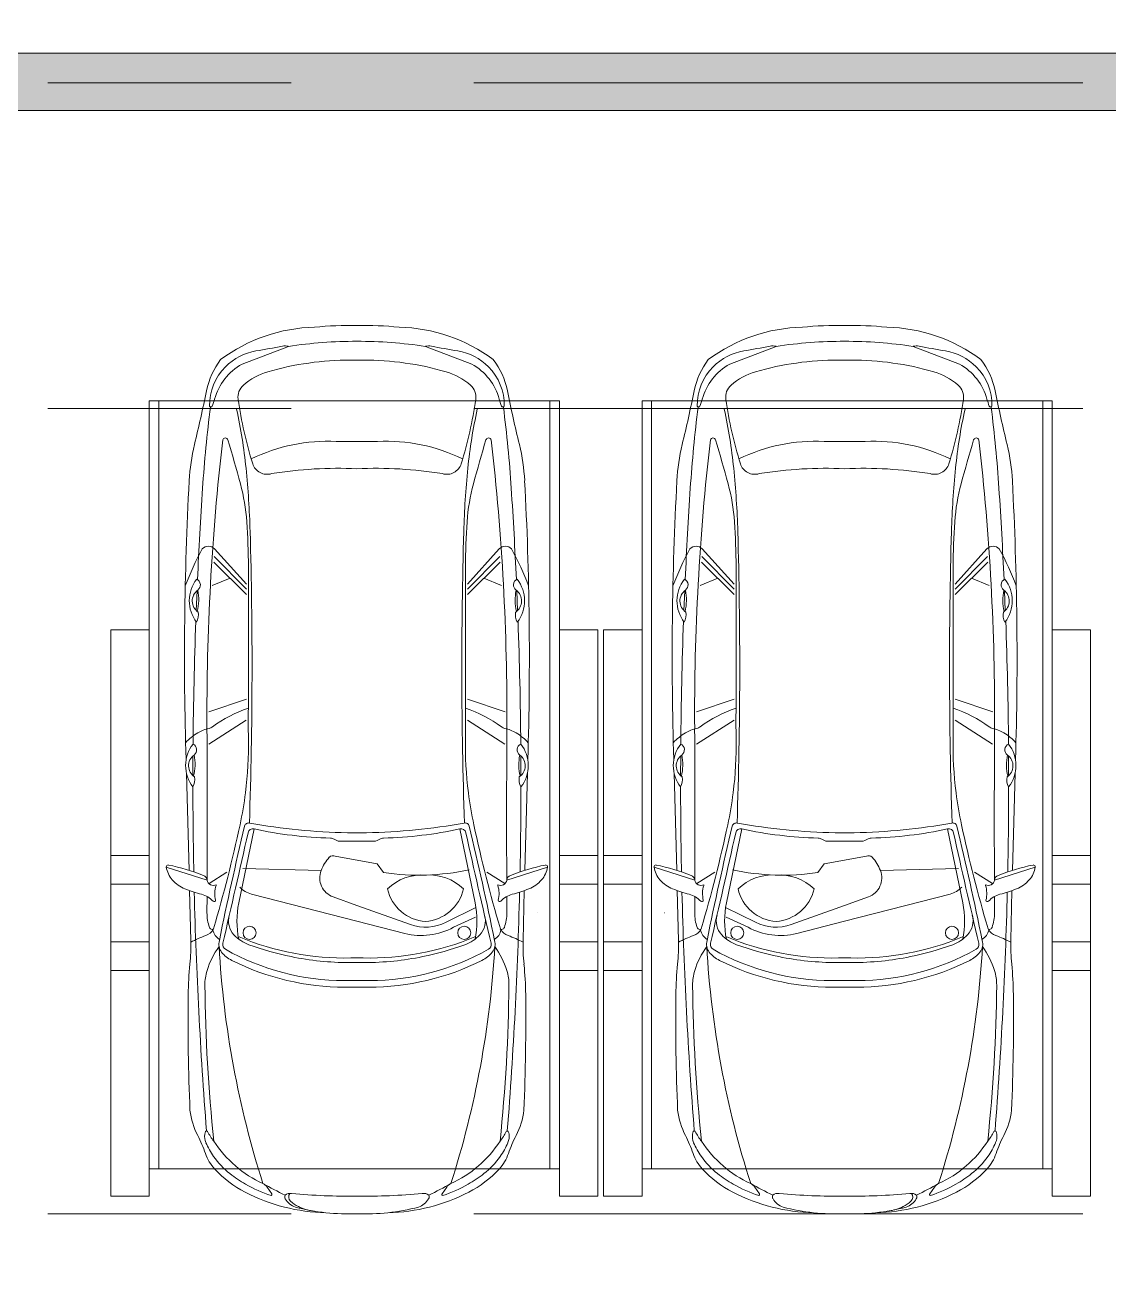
# Model space of a CAD drawing. Header units: millimetres. Extents: x 48966 to 155647, y -43515 to 30475.
# Drawn here: x 110684 to 116335, y 19136 to 25717 of the extents above; entities that cross this region are included whole.
import ezdxf

# ---------------------------------------------------------------- set-up
doc = ezdxf.new("R2010")
doc.units = ezdxf.units.MM
doc.linetypes.add('Осевые', pattern=[6350, 1270, -952.5, 3175, -952.5])
for name, color, linetype, lineweight in [('Оси-2', 7, 'Осевые', 9), ('Парковка', 7, 'Continuous', 9), ('Перекрытия', 7, 'Continuous', 9), ('Фундамент несущей конструкции', 7, 'Continuous', 9), ('Фундамент несущей конструкции-1', 7, 'Continuous', 18), ('Элементы узлов', 7, 'Continuous', 9)]:
    doc.layers.add(name, color=color, linetype=linetype, lineweight=lineweight)

# ---------------------------------------------------------------- blocks, each defined once
blk = doc.blocks.new('Стена наружная на отм_-10_450 - Стена наружная на отм_-10_450-507337-План -1-го этажа на отм_ -10_350')
at = {"layer": 'Фундамент несущей конструкции'}
h = blk.add_hatch(dxfattribs=at)
h.set_pattern_fill('FP_1', color=256, style=0, pattern_type=2)
h.set_pattern_definition([(45, (0, 0), (-493.914, 493.914), []), (45, (493.9, 0), (-493.914, 493.914), [873.125, -174.625, 6.706, -167.919])])
h.paths.add_polyline_path([(150600.1, -31682.9), (149464.5, -28562.9), (149310.2, -28562.9), (139786.7, -2397.4), (139923, -2347.8), (136398.5, 7335.5), (136262.3, 7285.9), (133987.2, 13536.7), (133818.3, 13982.2), (133637.5, 14423), (133445, 14858.9), (133241, 15289.5), (133025.5, 15714.5), (132798.8, 16133.5), (132561, 16546.4), (132312.2, 16952.8), (132052.7, 17352.4), (131782.5, 17744.9), (131502, 18130), (131211.4, 18507.6), (131317.8, 18614), (131028.7, 18983.8), (130730.1, 19346.1), (130422.3, 19700.5), (130105.4, 20046.8), (129779.7, 20384.8), (129445.4, 20714.3), (129102.6, 21035.1), (128751.8, 21346.9), (128385.1, 21655.8), (128026.4, 21942.9), (127652.5, 22226.6), (127271.3, 22500.6), (126883.2, 22764.7), (126488.4, 23018.6), (126087.2, 23262.3), (125679.8, 23495.6), (125266.6, 23718.2), (124847.7, 23930.1), (124423.5, 24131.2), (123994.3, 24321.2), (123560.3, 24500), (123121.8, 24667.6), (122679.1, 24823.9), (122232.6, 24968.6), (121782.4, 25101.8), (121329, 25223.3), (120872.6, 25333.1), (120568.7, 25417.1), (120531.9, 25230.1), (120097.4, 25310.1), (119661.1, 25379.5), (119223.3, 25438.3), (118784.1, 25486.4), (118343.9, 25523.9), (117903, 25550.7), (117461.5, 25566.8), (117019.7, 25572.1), (109836.6, 25572.1), (109836.6, 25717.1), (100041.6, 25717.1), (100041.6, 25542.1), (86231.6, 25542.1), (86231.6, 25572.1), (61831.6, 25572.1), (61588, 25565.7), (61345, 25546.6), (61103.4, 25514.8), (60863.8, 25470.4), (60626.8, 25413.5), (60393.1, 25344.3), (60133.6, 25250.6), (59938.3, 25169.7), (59718.3, 25064.8), (59504.1, 24948.5), (59296.3, 24821.1), (59095.5, 24683.1), (58902.1, 24534.7), (58716.8, 24376.5), (58540, 24208.7), (58372.3, 24031.9), (58214, 23846.6), (58065.6, 23653.3), (57927.6, 23452.4), (57793.2, 23231.6), (57666.7, 22994.1), (57579.1, 22810.5), (57485.8, 22585.3), (57404.5, 22355.6), (57335.2, 22121.9), (57271.6, 21848.7), (57233.9, 21645.3), (57202.1, 21403.7), (57182.9, 21157.2), (57176.6, 20917.1), (57176.6, 20357.1), (57031.6, 20357.1), (57031.6, 15267.1), (57176.6, 15267.1), (57176.6, 13317.1), (57131.6, 13317.1), (57131.6, 5867.1), (57031.6, 5867.1), (57031.6, 2617.1), (57241.6, 2617.1), (57241.6, -42.9), (57031.6, -42.9), (57031.6, -2532.9), (57176.6, -2532.9), (57176.6, -21042.9), (57051, -21042.9), (57026.1, -21292.1), (57013.8, -21542.3), (57014.1, -21792.8), (57027.1, -22043), (57052.5, -22292.1), (57090.5, -22539.7), (57140.9, -22785.1), (57203.6, -23027.6), (57278.4, -23266.7), (57365.1, -23501.7), (57463.5, -23732), (57573.4, -23957.1), (57694.5, -24176.4), (57826.4, -24389.3), (57968.9, -24595.3), (58121.6, -24793.9), (58284, -24984.6), (58489, -25198.5), (58636.7, -25340.1), (58826, -25504.2), (59023.3, -25658.5), (59228.1, -25802.7), (59439.9, -25936.4), (59658.2, -26059.3), (59882.4, -26171), (59977.6, -25988.3), (74463.4, -30779.2), (74856.7, -30903.3), (75253.3, -31016.6), (75652.9, -31119.1), (76055.1, -31210.5), (76459.6, -31290.9), (76866.3, -31360.1), (77274.6, -31418.3), (77684.4, -31465.2), (78095.3, -31500.8), (78481.1, -31521.4), (78867.1, -31533.8), (79253.4, -31537.9), (91781.6, -31537.9), (91781.6, -31682.9), (108581.6, -31682.9), (108581.6, -31507.9), (142781.6, -31507.9), (142781.6, -31682.9), (148120.5, -31682.9)], flags=0)
h.paths.add_polyline_path([(146475.9, -31382.9), (143081.6, -31382.9), (143081.6, -31207.9), (108281.6, -31207.9), (108281.6, -31382.9), (92081.6, -31382.9), (92081.6, -31237.9), (79046.7, -31236.1), (78950.9, -31235.3), (78648.5, -31227.6), (78656.6, -31153.7), (77594.1, -31082.9), (77586.5, -31153.2), (77201.2, -31105.9), (76817.3, -31048.5), (76435, -30981), (76054.7, -30903.5), (75676.5, -30816), (75300.8, -30718.6), (74927.7, -30611.4), (74557.6, -30494.4), (59829.5, -25623.3), (59753.2, -25769.8), (59548.4, -25651.4), (59349.9, -25522.9), (59158.1, -25384.6), (58973.6, -25236.7), (58796.8, -25079.7), (58628.1, -24913.9), (58468.1, -24739.8), (58317, -24557.9), (58175.3, -24368.6), (58043.4, -24172.3), (57921.5, -23969.6), (57810.1, -23761.1), (57709.3, -23547.1), (57619.5, -23328.4), (57538.6, -23097.8), (57473.6, -22878.7), (57417.8, -22648.8), (57372.4, -22406.3), (57341.5, -22182.2), (57321.1, -21946.6), (57312.7, -21710.3), (57316.2, -21473.9), (57331.6, -21237.9), (57476.6, -21237.9), (57476.6, -2232.9), (57331.6, -2232.9), (57331.6, -342.9), (57541.6, -342.9), (57541.6, 2917.1), (57331.6, 2917.1), (57331.6, 13017.1), (57476.6, 13017.1), (57476.6, 15567.1), (57331.6, 15567.1), (57331.6, 20057.1), (57476.6, 20057.1), (57476.6, 20917.1), (57483.5, 21157.2), (57500.5, 21372.3), (57530.2, 21598.4), (57578.1, 21848.7), (57625, 22044.3), (57689.8, 22262.9), (57765.9, 22477.8), (57853.1, 22688.5), (57951.3, 22894.3), (58077.8, 23123.6), (58179.2, 23289), (58308.4, 23476.9), (58447.2, 23657.8), (58595.2, 23831.2), (58752.2, 23996.6), (58917.6, 24153.5), (59090.9, 24301.6), (59271.8, 24440.4), (59459.7, 24569.5), (59654.1, 24688.7), (59854.5, 24797.5), (60060.3, 24895.6), (60270.9, 24982.9), (60485.9, 25059), (60704.5, 25123.7), (60955.9, 25182.5), (61150.4, 25218.5), (61376.4, 25248.3), (61603.7, 25266.2), (61831.6, 25272.1), (85931.6, 25272.1), (85931.6, 25242.1), (100341.6, 25242.1), (100341.6, 25417.1), (109536.6, 25417.1), (109536.6, 25272.1), (117025.1, 25272.1), (117348.4, 25286.1), (117672, 25291), (117995.5, 25286.8), (118318.8, 25273.7), (118761.6, 25240.9), (118861.6, 25231.1), (119172.2, 25195.1), (119481.8, 25150.8), (119790, 25098), (120162.1, 25022.2), (120480.8, 24948.3), (120457.3, 24853.8), (120621.6, 24820.5), (121081.3, 24719), (121538.1, 24605.7), (121991.9, 24480.5), (122442.3, 24343.7), (122889, 24195.2), (123331.7, 24035.3), (123770.1, 23863.9), (124203.9, 23681.3), (124632.9, 23487.4), (125095.9, 23262.4), (125475, 23066.8), (125887.7, 22840.3), (126294.3, 22603.2), (126740.5, 22325.6), (127088.5, 22097.8), (127475.5, 21829.8), (127855.4, 21551.9), (128228, 21264.3), (128593.1, 20967.1), (128950.3, 20660.6), (129299.5, 20345), (129640.4, 20020.4), (130029.8, 19626.9), (130296.4, 19345.3), (130611.1, 18995.2), (130916.7, 18637.1), (130808.9, 18529.4), (131090.8, 18174.8), (131363.5, 17813.2), (131674.4, 17374.1), (131880.4, 17069.3), (132124.3, 16687.6), (132358.2, 16299.7), (132582, 15905.9), (132795.6, 15506.5), (132998.8, 15101.7), (133191.5, 14691.7), (133373.6, 14277), (133544.9, 13857.7), (133705.3, 13434.1), (136083, 6901.4), (136219.2, 6951), (139538.5, -2168.5), (139402.2, -2218.1), (149100.1, -28862.9), (149254.4, -28862.9), (150171.6, -31382.9), (148120.5, -31382.9)], flags=0)
at = {"layer": 'Фундамент несущей конструкции-1'}
for p, q in [((117019.7, 25572.1), (109836.6, 25572.1)), ((109536.6, 25272.1), (117025.1, 25272.1))]:
    blk.add_line(p, q, dxfattribs=at)
blk = doc.blocks.new('Прк_Свб_Механизированная парковка_Параллельная - Прк_Свб_Механизированная парковка_Параллельная-8473315-План -1-го этажа на отм_ -10_350')
at = {"layer": 'Парковка'}
for p, q in [((260, 2672), (310, 2672)), ((260, 2672), (260, -1334)), ((310, 2672), (2350, 2672)), ((310, -1334), (310, 2672)), ((310, -1334), (310, 2672)), ((2350, 2672), (2400, 2672)), ((2350, 2672), (2350, -1334)), ((2350, -1334), (2350, 2672)), ((2400, 2672), (2400, -1334)), ((60, 300), (60, 1478)), ((260, 1478), (60, 1478)), ((260, 1478), (260, 300)), ((2400, 300), (2400, 1478)), ((2600, 1478), (2400, 1478)), ((2600, 1478), (2600, 300)), ((60, 150), (60, 300)), ((260, 300), (60, 300)), ((260, 300), (260, 150)), ((2400, 150), (2400, 300)), ((2600, 300), (2400, 300)), ((2600, 300), (2600, 150)), ((60, -150), (60, 150)), ((60, 150), (260, 150)), ((260, 150), (60, 150)), ((260, 150), (260, -150)), ((2400, -150), (2400, 150)), ((2400, 150), (2600, 150)), ((2600, 150), (2400, 150)), ((2600, 150), (2600, -150)), ((2283.4, 0), (2284, 0)), ((60, -300), (60, -150)), ((260, -150), (60, -150)), ((260, -150), (60, -150)), ((260, -150), (260, -300)), ((2400, -300), (2400, -150)), ((2600, -150), (2400, -150)), ((2600, -150), (2400, -150)), ((2600, -150), (2600, -300)), ((60, -1478), (60, -300)), ((260, -300), (60, -300)), ((260, -300), (260, -1478)), ((2400, -1478), (2400, -300)), ((2600, -300), (2400, -300)), ((2600, -300), (2600, -1478)), ((310, -1334), (260, -1334)), ((2350, -1334), (310, -1334)), ((2400, -1334), (2350, -1334)), ((60, -1478), (260, -1478)), ((2400, -1478), (2600, -1478))]:
    blk.add_line(p, q, dxfattribs=at)
at = {"layer": 'Элементы узлов'}
for p, q in [((985.4, 2956.2), (744, 2863.3)), ((1701, 2956.2), (1942.4, 2863.3)), ((1310.2, 2884.5), (1343.2, 2884.5)), ((1343.2, 2884.5), (1376.2, 2884.5)), ((1343.2, 2460.4), (1235.7, 2460.4)), ((1450.6, 2460.4), (1343.2, 2460.4)), ((766.9, 1689), (598, 1860)), ((766.9, 1715.5), (600.7, 1899)), ((1919.5, 1715.5), (2085.7, 1899)), ((1919.5, 1689), (2088.3, 1860)), ((766.9, 1661.7), (596.1, 1830.6)), ((776.9, 1069.1), (776.9, 1806.6)), ((1909.5, 1069.1), (1909.5, 1806.6)), ((1919.5, 1661.7), (2090.3, 1830.6)), ((681.5, 1746.2), (589, 1709.1)), ((2004.9, 1746.2), (2097.4, 1709.1)), ((505, 1578.3), (509.2, 1681.5)), ((2181.4, 1578.3), (2177.2, 1681.5)), ((766.9, 1115.4), (570.8, 1049.9)), ((1919.5, 1115.4), (2115.5, 1049.9)), ((766.3, 1006.4), (571.5, 881.2)), ((1920.1, 1006.4), (2114.9, 881.2)), ((451.9, 798), (451.8, 800.1)), ((487.7, 716.5), (488.1, 819.7)), ((2198.7, 716.5), (2198.3, 819.7)), ((2234.5, 798), (2234.5, 800.1)), ((467.9, 222.5), (454, 729.1)), ((2218.5, 222.5), (2232.4, 729.1)), ((806.5, 438.5), (726.8, 52.8)), ((1879.9, 438.5), (1959.6, 52.8)), ((1343.2, 374.6), (1253.6, 374.6)), ((1432.8, 374.6), (1343.2, 374.6)), ((1229.8, 296.5), (1449.5, 256.3)), ((561.9, 171.1), (349, 239.4)), ((571.8, 154.1), (665.5, 212.9)), ((1156.5, 221.7), (748.8, 232.5)), ((1449.5, 256.3), (1482.5, 211.2)), ((2114.5, 154.1), (2020.8, 212.9)), ((2124.5, 171.1), (2337.4, 239.4)), ((476.6, -144.2), (470.5, 116.9)), ((561.5, 85.9), (561.1, 1.3)), ((793, 98.7), (1343.2, -42.9)), ((1218.9, 84.4), (1343.2, 39.7)), ((2124.8, 85.9), (2125.3, 1.3)), ((2209.8, -144.2), (2215.9, 116.9)), ((1343.2, 39.7), (1622, -60)), ((1808, -47.9), (1964.1, 28.6)), ((1343.2, -42.9), (1593.2, -106.6)), ((1846.8, -74.4), (1960.8, -22.4)), ((1303.1, -258.5), (1343.2, -258.5)), ((1311.3, -234.6), (1343.2, -234.6)), ((1343.2, -234.6), (1375, -234.6)), ((1343.2, -258.5), (1383.3, -258.5)), ((1277.3, -352.6), (1343.2, -352.6)), ((1280.9, -387), (1343.2, -387)), ((1343.2, -352.6), (1409.1, -352.6)), ((1343.2, -387), (1405.4, -387)), ((874.5, -1429.6), (899, -1464.7)), ((1811.9, -1429.6), (1787.3, -1464.7))]:
    blk.add_line(p, q, dxfattribs=at)
for centre in [(783.3, -103.4), (1903.1, -103.4)]:
    blk.add_circle(centre, 34.2, dxfattribs=at)
for centre, radius, start, end in [((1142.1, 2202.7), 853.8, 91.31008, 126.673), ((1298.8, 1297.3), 1767.7, 88.55994, 95.71912), ((1387.6, 1297.3), 1767.7, 84.28088, 91.44006), ((1544.2, 2202.7), 853.8, 53.327, 88.68992), ((1343.6, 535.5), 2447.1, 90.00899, 98.41621), ((1342.8, 535.5), 2447.1, 81.58379, 89.99101), ((864.2, 2645.2), 290.8, 99.40629, 135.35848), ((109, 7203.9), 4330, 279.40629, 281.26698), ((967.9, 2892.4), 66.2, 74.69686, 101.26698), ((1718.4, 2892.4), 66.2, 78.73302, 105.30314), ((2577.4, 7203.9), 4330, 258.73302, 260.59371), ((1822.2, 2645.2), 290.8, 44.64152, 80.59371), ((954, 2644), 403.5, 142.88509, 168.47244), ((860.8, 2648.5), 286.1, 135.35848, 180.80971), ((887.5, 2603.3), 296.9, 118.89101, 164.86144), ((1310.2, 1322.9), 1561.6, 90, 106.04892), ((1376.2, 1322.9), 1561.6, 73.95108, 90), ((1798.9, 2603.3), 296.9, 15.13856, 61.10899), ((1825.6, 2648.5), 286.1, 359.19029, 44.64152), ((1732.4, 2644), 403.5, 11.52756, 37.11491), ((970.8, 2502.8), 333.8, 106.04892, 131.11905), ((1715.6, 2502.8), 333.8, 48.88095, 73.95108), ((-7093, 4285.2), 7809.1, 346.35955, 348.47244), ((805.8, 2691.8), 83, 131.11905, 188.30123), ((1880.6, 2691.8), 83, 351.69877, 48.88095), ((9779.3, 4285.2), 7809.1, 191.52756, 193.64045), ((7631.8, 1746.5), 7109, 172.77773, 176.21512), ((581.7, 2647.3), 7.47, 202.0252, 337.9748), ((292.4, 2764.3), 319.6, 337.9748, 344.86144), ((2938.8, 3003), 2238.6, 188.30123, 197.1212), ((-252.4, 3003), 2238.6, 342.8788, 351.69877), ((2394, 2764.3), 319.6, 195.13856, 202.0252), ((2104.7, 2647.3), 7.47, 202.0252, 337.9748), ((-4945.4, 1746.5), 7109, 3.78488, 7.22227), ((-1923.3, 2048.6), 2701.7, 5.76742, 12.40617), ((4609.7, 2048.6), 2701.7, 167.59383, 174.23258), ((1494.7, 2201.2), 1027.8, 166.35955, 176.97271), ((13091.3, 1035.4), 12530.4, 173.43286, 180.3434), ((656.6, 2464.4), 14.2, 16.60368, 163.39632), ((-8359.6, -224.1), 9422.8, 15.15784, 16.60368), ((1191.5, 1553.3), 908.1, 87.20519, 116.10058), ((1494.9, 1553.3), 908.1, 63.89942, 92.79481), ((11046, -224.1), 9422.8, 163.39632, 164.84216), ((2029.7, 2464.4), 14.2, 16.60368, 163.39632), ((-10404.9, 1035.4), 12530.4, 359.6566, 6.56714), ((1191.7, 2201.2), 1027.8, 3.02729, 13.64045), ((-3794.8, 1859.6), 4582.7, 1.6426, 5.76742), ((874.4, 2367), 78.4, 197.1212, 287.15146), ((1246.5, 119.7), 2200.3, 87.48065, 99.12566), ((1439.9, 119.7), 2200.3, 80.87434, 92.51935), ((1812, 2367), 78.4, 252.84854, 342.8788), ((6481.2, 1859.6), 4582.7, 174.23258, 178.3574), ((17986.1, 1329), 17542.2, 176.97271, 181.72791), ((-260.9, 1969.9), 1032.1, 3.96012, 15.15784), ((2947.3, 1969.9), 1032.1, 164.84216, 176.03988), ((-15299.7, 1329), 17542.2, 358.27209, 3.02729), ((23730.1, 681.5), 23242.5, 176.21512, 177.39181), ((-21043.8, 681.5), 23242.5, 2.60819, 3.78488), ((-2619.8, 1806.6), 3396.7, 360, 3.96012), ((5306.2, 1806.6), 3396.7, 176.03988, 180), ((-23669.9, 1289.6), 24466, 358.07843, 1.6426), ((26356.3, 1289.6), 24466, 178.3574, 181.92157), ((568.6, 1870), 43.2, 42.16604, 137.83396), ((2117.8, 1870), 43.2, 42.16604, 137.83396), ((1914.1, 1147.8), 1569.1, 151.39582, 159.13729), ((772.3, 1147.8), 1569.1, 20.86271, 28.60418), ((650.9, 1629), 182.2, 141.82927, 217.7375), ((493.1, 1711.4), 33.5, 306.1474, 64.19108), ((2193.3, 1711.4), 33.5, 115.80892, 233.8526), ((2035.5, 1629), 182.2, 322.2625, 38.17073), ((554, 1628), 69.8, 126.1474, 236.33496), ((269.7, 1633.6), 248.4, 345.94929, 11.78515), ((2416.7, 1633.6), 248.4, 168.21485, 194.05071), ((2132.4, 1628), 69.8, 303.66504, 53.8526), ((23730.1, 681.5), 23242.5, 177.92598, 179.50716), ((435.7, 1555.9), 80.9, 331.60723, 9.99437), ((2250.7, 1555.9), 80.9, 170.00563, 208.39277), ((-21043.8, 681.5), 23242.5, 0.49284, 2.07402), ((994.9, 422.7), 682.2, 108.63685, 126.44394), ((5170.4, 998.5), 4394.1, 179.07845, 181.14242), ((-2484.1, 998.5), 4394.1, 358.85758, 0.92155), ((1691.5, 422.7), 682.2, 53.55606, 71.36315), ((652.3, 702.6), 274.9, 120.356, 137.56878), ((619.5, 758.6), 210, 103.04868, 120.356), ((-79447.8, 480.8), 80010.3, 359.77826, 0.343397), ((561.8, 1007.6), 45.5, 283.04868, 307.6369), ((2124.6, 1007.6), 45.5, 232.3631, 256.95132), ((2066.9, 758.6), 210, 59.644, 76.95132), ((82134.2, 480.8), 80010.3, 179.656603, 180.22174), ((2034.1, 702.6), 274.9, 42.43122, 59.644), ((631.7, 768.9), 182.2, 141.82927, 217.7375), ((473.9, 851.3), 33.5, 306.1474, 64.19108), ((-1158.7, 872.2), 1936.2, 352.73381, 1.14242), ((3845, 872.2), 1936.2, 178.85758, 187.26619), ((2212.4, 851.3), 33.5, 115.80892, 233.8526), ((2054.6, 768.9), 182.2, 322.2625, 38.17073), ((534.8, 767.9), 69.8, 126.1474, 236.33496), ((250.6, 773.5), 248.4, 345.94929, 11.78515), ((2435.8, 773.5), 248.4, 168.21485, 194.05071), ((2151.5, 767.9), 69.8, 303.66504, 53.8526), ((416.5, 695.8), 80.9, 331.60723, 9.99437), ((2269.8, 695.8), 80.9, 170.00563, 208.39277), ((23730.1, 681.5), 23242.5, 180.05961, 181.1514), ((-1223.7, 880.5), 2001.8, 347.87245, 352.73381), ((3910.1, 880.5), 2001.8, 187.26619, 192.12755), ((-21043.8, 681.5), 23242.5, 358.8486, 359.94039), ((778, 448.5), 21.1, 74.85871, 166.49125), ((1372.8, 3824.1), 3406.5, 260.03886, 268.67089), ((1313.6, 3824.1), 3406.5, 271.32911, 279.96114), ((1908.4, 448.5), 21.1, 13.50875, 105.14129), ((-6475.9, 2009.1), 7373.8, 343.52566, 347.87245), ((16869.6, -3417.3), 16570.5, 166.49125, 168.60539), ((-47059.2, 11030.7), 48997.3, 346.80014, 347.49116), ((800.9, 412.6), 26.5, 77.73283, 167.49116), ((1252.4, 2489.3), 2098.7, 257.73283, 268.713), ((1348.7, 2785.6), 2367.7, 268.67089, 269.86669), ((1337.7, 2785.6), 2367.7, 270.13331, 271.32911), ((1433.9, 2489.3), 2098.7, 271.287, 282.26717), ((1885.5, 412.6), 26.5, 12.50884, 102.26717), ((49745.6, 11030.7), 48997.3, 192.50884, 193.19986), ((-14183.2, -3417.3), 16570.5, 11.39461, 13.50875), ((9162.2, 2009.1), 7373.8, 192.12755, 196.47434), ((1204.5, 357.6), 33.6, 54.68283, 88.713), ((1256.9, 431.5), 57, 234.68283, 266.72313), ((1429.5, 431.5), 57, 273.27687, 305.31717), ((1481.8, 357.6), 33.6, 91.287, 125.31717), ((1368.8, 138.5), 228, 138.04857, 158.59864), ((1218.2, 273.9), 25.4, 62.6865, 138.04857), ((358.4, 241), 9.6, 78.4734, 189.30228), ((482.8, 261.4), 135.6, 189.30228, 220.75567), ((147.9, -791.5), 1063.3, 68.21844, 78.4734), ((1254.5, 183.3), 105.2, 158.59864, 250.21236), ((1667.1, 1443.6), 1246.2, 261.48118, 282.11409), ((1681.5, -58.8), 257.4, 85.74427, 134.08722), ((1719.7, -58.8), 257.4, 45.91278, 94.25573), ((2538.5, -791.5), 1063.3, 101.5266, 111.78156), ((2203.6, 261.4), 135.6, 319.24433, 350.69772), ((2327.9, 241), 9.6, 350.69772, 101.5266), ((507.8, 282.9), 168.6, 220.75567, 248.57979), ((530.8, 166.7), 31.5, 8.09847, 68.21844), ((593.4, 175.6), 31.8, 188.09847, 298.27472), ((743.2, 101.1), 141.3, 162.52062, 194.03385), ((602, 145.6), 6.72, 342.52062, 17.47938), ((824.1, 219.6), 124.9, 222.43122, 255.57258), ((2084.4, 145.6), 6.72, 162.52062, 197.47938), ((2093, 175.6), 31.8, 241.72528, 351.90153), ((1943.1, 101.1), 141.3, 345.96615, 17.47938), ((2155.6, 166.7), 31.5, 111.78156, 171.90153), ((2178.6, 282.9), 168.6, 291.42021, 319.24433), ((741.2, 877.9), 807.8, 248.57979, 255.05874), ((23730.1, 681.5), 23242.5, 181.41234, 184.48641), ((500.4, -24.7), 126.4, 42.90627, 75.05874), ((598.5, 66.6), 7.62, 222.90627, 2.34815), ((1715.8, 174), 218.7, 192.66882, 266.01058), ((1685.4, 174), 218.7, 273.98942, 347.33118), ((2087.9, 66.6), 7.62, 177.65185, 317.09373), ((2186, -24.7), 126.4, 104.94126, 137.09373), ((-21043.8, 681.5), 23242.5, 355.51359, 358.58766), ((1945.2, 877.9), 807.8, 284.94126, 291.42021), ((782.4, -0.1), 221.3, 179.6566, 199.85659), ((1182.9, -41.4), 465.7, 168.32301, 191.79805), ((1503.5, -41.4), 465.7, 348.20195, 11.67699), ((1904, -0.1), 221.3, 340.14341, 0.3434), ((780.9, -40.9), 107.5, 163.96756, 222.72685), ((1700.9, 160.8), 234.5, 250.32501, 297.17022), ((1905.4, -40.9), 107.5, 317.27315, 16.03244), ((718.1, -593.9), 503.1, 108.9854, 118.66616), ((531.7, -52.2), 69.7, 288.9854, 331.82276), ((590.9, -69.2), 17.7, 199.85659, 259.39232), ((588.8, -80.1), 6.67, 259.39232, 343.52566), ((664.8, -74.6), 74.1, 190.02536, 239.05313), ((846.3, 19.5), 196.5, 222.72685, 250.18051), ((1283.1, 1222.6), 1457.5, 247.61804, 271.11147), ((1403.3, 1222.6), 1457.5, 268.88853, 292.38196), ((1679.2, 231.2), 348.6, 255.71255, 298.72777), ((1840, 19.5), 196.5, 289.81949, 317.27315), ((2021.5, -74.6), 74.1, 300.94687, 349.97464), ((2097.5, -80.1), 6.67, 196.47434, 280.60768), ((2154.6, -52.2), 69.7, 208.17724, 251.0146), ((2095.5, -69.2), 17.7, 280.60768, 340.14341), ((1968.3, -593.9), 503.1, 61.33384, 71.0146), ((-531.7, -166.7), 1008.5, 354.3165, 1.27502), ((977.2, -430.1), 435.6, 144.15979, 162.70873), ((689.5, -162.5), 66.6, 163.44393, 218.24888), ((5600.6, 107.2), 4984.5, 183.24657, 197.74357), ((671.5, -164.3), 28.7, 166.80014, 240.48941), ((1277.3, 906), 1258.5, 240.48941, 270), ((1326.6, 1352.2), 1613.1, 250.18051, 258.33295), ((1409.1, 906), 1258.5, 270, 299.51059), ((1359.7, 1352.2), 1613.1, 281.66705, 289.81949), ((-2914.2, 107.2), 4984.5, 342.25643, 356.75343), ((2014.9, -164.3), 28.7, 299.51059, 13.19986), ((1996.9, -162.5), 66.6, 321.75112, 16.55607), ((1709.2, -430.1), 435.6, 17.29127, 35.84021), ((3218.1, -166.7), 1008.5, 178.72498, 185.6835), ((762.2, -105.2), 159.2, 218.24888, 243.41049), ((1280.9, 931.2), 1318.2, 243.41049, 270), ((1303.1, 1237.9), 1496.5, 258.33295, 270), ((1383.3, 1237.9), 1496.5, 270, 281.66705), ((1405.4, 931.2), 1318.2, 270, 296.58951), ((1924.2, -105.2), 159.2, 296.58951, 321.75112), ((2275.9, -446.1), 1813, 174.3165, 179.33743), ((796.8, -374), 246.7, 162.70873, 180.5958), ((1889.5, -374), 246.7, 359.4042, 17.29127), ((410.4, -446.1), 1813, 0.66257, 5.6835), ((9267.7, -285.9), 8718, 180.5958, 185.95696), ((-6581.3, -285.9), 8718, 354.04304, 359.4042), ((11719.8, -555.3), 11257.4, 179.33743, 182.41342), ((-9033.4, -555.3), 11257.4, 357.58658, 0.66257), ((870.1, -977.9), 401.1, 187.36639, 207.08142), ((1816.3, -977.9), 401.1, 332.91858, 352.63361), ((-134.7, -1491.7), 727.5, 19.01273, 27.08142), ((626.2, -1166.8), 77.3, 170.91535, 203.9317), ((626.2, -1166.8), 77.3, 159.95533, 170.91535), ((558.9, -1142.2), 5.64, 20.04467, 159.95533), ((901.8, -957.8), 383.8, 208.38621, 217.35233), ((1784.6, -957.8), 383.8, 322.64767, 331.61379), ((2127.5, -1142.2), 5.64, 20.04467, 159.95533), ((2060.1, -1166.8), 77.3, 336.0683, 9.08465), ((2060.1, -1166.8), 77.3, 9.08465, 20.04467), ((2821.1, -1491.7), 727.5, 152.91858, 160.98727), ((944.6, -1025.5), 425.7, 203.9317, 215.01111), ((1110, -854.9), 613.3, 213.19541, 245.24741), ((1576.4, -854.9), 613.3, 294.75259, 326.80459), ((1741.8, -1025.5), 425.7, 324.98889, 336.0683), ((770.1, -1179.9), 229.6, 199.01273, 222.69494), ((944.6, -1025.5), 425.7, 215.01111, 231.68985), ((1741.8, -1025.5), 425.7, 308.31015, 324.98889), ((1916.3, -1179.9), 229.6, 317.30506, 340.98727), ((1023.9, -945.8), 574.9, 222.69494, 242.70861), ((1096.7, -832.9), 671, 231.68985, 240.12631), ((1589.6, -832.9), 671, 299.87369, 308.31015), ((1662.5, -945.8), 574.9, 297.29139, 317.30506), ((1101.3, -825), 680.2, 240.12631, 252.4323), ((1753.1, 183.7), 1831.8, 240.57491, 244.64144), ((830.8, -1460.4), 53.4, 35.18279, 65.24741), ((933.2, 183.7), 1831.8, 295.35856, 299.42509), ((1585.1, -825), 680.2, 287.5677, 299.87369), ((1855.6, -1460.4), 53.4, 114.75259, 144.81721), ((1202.3, -600), 963.9, 242.70861, 268.75976), ((894.3, -1468), 5.72, 286.60278, 34.71511), ((986, -1480.7), 19.7, 152.49982, 213.01242), ((997.4, -1511.9), 49.5, 84.12568, 125.56481), ((1053.2, -1442.9), 96.7, 210.10377, 251.30413), ((1017.5, -1481.1), 30.2, 142.134, 227.9629), ((1127.6, -1358.9), 194.8, 227.9629, 242.58334), ((1285.8, 1291.1), 2768.3, 264.12568, 271.18851), ((1400.6, 1291.1), 2768.3, 268.81149, 275.87432), ((1484.1, -600), 963.9, 271.24024, 297.29139), ((1633.1, -1442.9), 96.7, 288.69587, 329.89623), ((1689, -1511.9), 49.5, 54.43519, 95.87432), ((1700.3, -1480.7), 19.7, 326.98758, 27.50018), ((1792, -1468), 5.72, 145.28489, 253.39722), ((1294.7, -495.8), 1073.9, 255.29912, 272.58537), ((1143.9, -1316.1), 240.3, 243.8554, 263.28963), ((1391.6, -495.8), 1073.9, 267.41463, 284.70088)]:
    blk.add_arc(centre, radius, start, end, dxfattribs=at)
blk = doc.blocks.new('Прк_Свб_Механизированная парковка_Параллельная - Прк_Свб_Механизированная парковка_Параллельная-8455325-План -1-го этажа на отм_ -10_350')
at = {"layer": 'Парковка'}
for p, q in [((60, 300), (60, 1478)), ((260, 1478), (60, 1478)), ((260, 1478), (260, 300)), ((2400, 300), (2400, 1478)), ((2600, 1478), (2400, 1478)), ((2600, 1478), (2600, 300)), ((260, 1334), (310, 1334)), ((260, 1334), (260, -2672)), ((310, 1334), (2350, 1334)), ((310, -2672), (310, 1334)), ((310, -2672), (310, 1334)), ((2350, 1334), (2400, 1334)), ((2350, 1334), (2350, -2672)), ((2350, -2672), (2350, 1334)), ((2400, 1334), (2400, -2672)), ((60, 150), (60, 300)), ((60, 300), (260, 300)), ((260, 300), (260, 150)), ((2400, 150), (2400, 300)), ((2400, 300), (2600, 300)), ((2600, 300), (2600, 150)), ((60, -150), (60, 150)), ((60, 150), (260, 150)), ((60, 150), (260, 150)), ((260, 150), (260, -150)), ((2400, -150), (2400, 150)), ((2400, 150), (2600, 150)), ((2400, 150), (2600, 150)), ((2600, 150), (2600, -150)), ((2283.4, 0), (2284, 0)), ((60, -300), (60, -150)), ((260, -150), (60, -150)), ((60, -150), (260, -150)), ((260, -150), (260, -300)), ((2400, -300), (2400, -150)), ((2600, -150), (2400, -150)), ((2400, -150), (2600, -150)), ((2600, -150), (2600, -300)), ((60, -1478), (60, -300)), ((60, -300), (260, -300)), ((260, -300), (260, -1478)), ((2400, -1478), (2400, -300)), ((2400, -300), (2600, -300)), ((2600, -300), (2600, -1478)), ((60, -1478), (260, -1478)), ((2400, -1478), (2600, -1478)), ((310, -2672), (260, -2672)), ((2350, -2672), (310, -2672)), ((2400, -2672), (2350, -2672))]:
    blk.add_line(p, q, dxfattribs=at)
at = {"layer": 'Элементы узлов'}
for p, q in [((874.5, 1429.6), (899, 1464.7)), ((1811.9, 1429.6), (1787.3, 1464.7)), ((1277.3, 352.6), (1343.2, 352.6)), ((1280.9, 387), (1343.2, 387)), ((1343.2, 387), (1405.4, 387)), ((1343.2, 352.6), (1409.1, 352.6)), ((1303.1, 258.5), (1343.2, 258.5)), ((1311.3, 234.6), (1343.2, 234.6)), ((1343.2, 258.5), (1383.3, 258.5)), ((1343.2, 234.6), (1375, 234.6)), ((476.6, 144.2), (470.5, -116.9)), ((2209.8, 144.2), (2215.9, -116.9)), ((1343.2, 42.9), (1593.2, 106.6)), ((1846.8, 74.4), (1960.8, 22.4)), ((793, -98.7), (1343.2, 42.9)), ((1343.2, -39.7), (1622, 60)), ((1808, 47.9), (1964.1, -28.6)), ((561.5, -85.9), (561.1, -1.3)), ((806.5, -438.5), (726.8, -52.8)), ((1218.9, -84.4), (1343.2, -39.7)), ((1879.9, -438.5), (1959.6, -52.8)), ((2124.8, -85.9), (2125.3, -1.3)), ((561.9, -171.1), (349, -239.4)), ((571.8, -154.1), (665.5, -212.9)), ((2114.5, -154.1), (2020.8, -212.9)), ((2124.5, -171.1), (2337.4, -239.4)), ((467.9, -222.5), (454, -729.1)), ((1156.5, -221.7), (748.8, -232.5)), ((1229.8, -296.5), (1449.5, -256.3)), ((1449.5, -256.3), (1482.5, -211.2)), ((2218.5, -222.5), (2232.4, -729.1)), ((1343.2, -374.6), (1253.6, -374.6)), ((1432.8, -374.6), (1343.2, -374.6)), ((487.7, -716.5), (488.1, -819.7)), ((2198.7, -716.5), (2198.3, -819.7)), ((451.9, -798), (451.8, -800.1)), ((2234.5, -798), (2234.5, -800.1)), ((766.3, -1006.4), (571.5, -881.2)), ((1920.1, -1006.4), (2114.9, -881.2)), ((766.9, -1115.4), (570.8, -1049.9)), ((1919.5, -1115.4), (2115.5, -1049.9)), ((776.9, -1069.1), (776.9, -1806.6)), ((1909.5, -1069.1), (1909.5, -1806.6)), ((505, -1578.3), (509.2, -1681.5)), ((2181.4, -1578.3), (2177.2, -1681.5)), ((681.5, -1746.2), (589, -1709.1)), ((766.9, -1661.7), (596.1, -1830.6)), ((766.9, -1689), (598, -1860)), ((1919.5, -1661.7), (2090.3, -1830.6)), ((1919.5, -1689), (2088.3, -1860)), ((2004.9, -1746.2), (2097.4, -1709.1)), ((766.9, -1715.5), (600.7, -1899)), ((1919.5, -1715.5), (2085.7, -1899)), ((1343.2, -2460.4), (1235.7, -2460.4)), ((1450.6, -2460.4), (1343.2, -2460.4)), ((985.4, -2956.2), (744, -2863.3)), ((1310.2, -2884.5), (1343.2, -2884.5)), ((1343.2, -2884.5), (1376.2, -2884.5)), ((1701, -2956.2), (1942.4, -2863.3))]:
    blk.add_line(p, q, dxfattribs=at)
for centre in [(783.3, 103.4), (1903.1, 103.4)]:
    blk.add_circle(centre, 34.2, dxfattribs=at)
for centre, radius, start, end in [((1202.3, 600), 963.9, 91.24024, 117.29139), ((1053.2, 1442.9), 96.7, 108.69587, 149.89623), ((1127.6, 1358.9), 194.8, 117.41666, 132.0371), ((1294.7, 495.8), 1073.9, 87.41463, 104.70088), ((1143.9, 1316.1), 240.3, 96.71037, 116.1446), ((1391.6, 495.8), 1073.9, 75.29912, 92.58537), ((1484.1, 600), 963.9, 62.70861, 88.75976), ((1633.1, 1442.9), 96.7, 30.10377, 71.30413), ((1023.9, 945.8), 574.9, 117.29139, 137.30506), ((1101.3, 825), 680.2, 107.5677, 119.87369), ((1753.1, -183.7), 1831.8, 115.35856, 119.42509), ((894.3, 1468), 5.72, 325.28489, 73.39722), ((986, 1480.7), 19.7, 146.98758, 207.50018), ((997.4, 1511.9), 49.5, 234.43519, 275.87432), ((1017.5, 1481.1), 30.2, 132.0371, 217.866), ((1285.8, -1291.1), 2768.3, 88.81149, 95.87432), ((1400.6, -1291.1), 2768.3, 84.12568, 91.18851), ((1689, 1511.9), 49.5, 264.12568, 305.56481), ((1700.3, 1480.7), 19.7, 332.49982, 33.01242), ((933.2, -183.7), 1831.8, 60.57491, 64.64144), ((1792, 1468), 5.72, 106.60278, 214.71511), ((1585.1, 825), 680.2, 60.12631, 72.4323), ((1662.5, 945.8), 574.9, 42.69494, 62.70861), ((1110, 854.9), 613.3, 114.75259, 146.80459), ((5600.6, -107.2), 4984.5, 162.25643, 176.75343), ((1096.7, 832.9), 671, 119.87369, 128.31015), ((830.8, 1460.4), 53.4, 294.75259, 324.81721), ((1855.6, 1460.4), 53.4, 215.18279, 245.24741), ((1576.4, 854.9), 613.3, 33.19541, 65.24741), ((-2914.2, -107.2), 4984.5, 3.24657, 17.74357), ((1589.6, 832.9), 671, 51.68985, 60.12631), ((770.1, 1179.9), 229.6, 137.30506, 160.98727), ((944.6, 1025.5), 425.7, 128.31015, 144.98889), ((1741.8, 1025.5), 425.7, 35.01111, 51.68985), ((1916.3, 1179.9), 229.6, 19.01273, 42.69494), ((-134.7, 1491.7), 727.5, 332.91858, 340.98727), ((944.6, 1025.5), 425.7, 144.98889, 156.0683), ((1741.8, 1025.5), 425.7, 23.9317, 35.01111), ((2821.1, 1491.7), 727.5, 199.01273, 207.08142), ((626.2, 1166.8), 77.3, 156.0683, 189.08465), ((9267.7, 285.9), 8718, 174.04304, 179.4042), ((901.8, 957.8), 383.8, 142.64767, 151.61379), ((1784.6, 957.8), 383.8, 28.38621, 37.35233), ((-6581.3, 285.9), 8718, 0.5958, 5.95696), ((2060.1, 1166.8), 77.3, 350.91535, 23.9317), ((870.1, 977.9), 401.1, 152.91858, 172.63361), ((23730.1, -681.5), 23242.5, 175.51359, 178.58766), ((626.2, 1166.8), 77.3, 189.08465, 200.04467), ((558.9, 1142.2), 5.64, 200.04467, 339.95533), ((2127.5, 1142.2), 5.64, 200.04467, 339.95533), ((-21043.8, -681.5), 23242.5, 1.41234, 4.48641), ((2060.1, 1166.8), 77.3, 339.95533, 350.91535), ((1816.3, 977.9), 401.1, 7.36639, 27.08142), ((11719.8, 555.3), 11257.4, 177.58658, 180.66257), ((-9033.4, 555.3), 11257.4, 359.33743, 2.41342), ((2275.9, 446.1), 1813, 180.66257, 185.6835), ((410.4, 446.1), 1813, 354.3165, 359.33743), ((796.8, 374), 246.7, 179.4042, 197.29127), ((1277.3, -906), 1258.5, 90, 119.51059), ((1280.9, -931.2), 1318.2, 90, 116.58951), ((1405.4, -931.2), 1318.2, 63.41049, 90), ((1409.1, -906), 1258.5, 60.48941, 90), ((1889.5, 374), 246.7, 342.70873, 0.5958), ((-531.7, 166.7), 1008.5, 358.72498, 5.6835), ((977.2, 430.1), 435.6, 197.29127, 215.84021), ((1709.2, 430.1), 435.6, 324.15979, 342.70873), ((3218.1, 166.7), 1008.5, 174.3165, 181.27502), ((689.5, 162.5), 66.6, 141.75112, 196.55607), ((762.2, 105.2), 159.2, 116.58951, 141.75112), ((1283.1, -1222.6), 1457.5, 88.88853, 112.38196), ((1326.6, -1352.2), 1613.1, 101.66705, 109.81949), ((1303.1, -1237.9), 1496.5, 90, 101.66705), ((1403.3, -1222.6), 1457.5, 67.61804, 91.11147), ((1383.3, -1237.9), 1496.5, 78.33295, 90), ((1359.7, -1352.2), 1613.1, 70.18051, 78.33295), ((1924.2, 105.2), 159.2, 38.24888, 63.41049), ((1996.9, 162.5), 66.6, 343.44393, 38.24888), ((718.1, 593.9), 503.1, 241.33384, 251.0146), ((664.8, 74.6), 74.1, 120.94687, 169.97464), ((16869.6, 3417.3), 16570.5, 191.39461, 193.50875), ((671.5, 164.3), 28.7, 119.51059, 193.19986), ((-47059.2, -11030.7), 48997.3, 12.50884, 13.19986), ((846.3, -19.5), 196.5, 109.81949, 137.27315), ((1182.9, 41.4), 465.7, 168.20195, 191.67699), ((1840, -19.5), 196.5, 42.72685, 70.18051), ((49745.6, -11030.7), 48997.3, 166.80014, 167.49116), ((-14183.2, 3417.3), 16570.5, 346.49125, 348.60539), ((1503.5, 41.4), 465.7, 348.32301, 11.79805), ((2014.9, 164.3), 28.7, 346.80014, 60.48941), ((2021.5, 74.6), 74.1, 10.02536, 59.05313), ((1968.3, 593.9), 503.1, 288.9854, 298.66616), ((531.7, 52.2), 69.7, 28.17724, 71.0146), ((782.4, 0.1), 221.3, 160.14341, 180.3434), ((590.9, 69.2), 17.7, 100.60768, 160.14341), ((588.8, 80.1), 6.67, 16.47434, 100.60768), ((-6475.9, -2009.1), 7373.8, 12.12755, 16.47434), ((780.9, 40.9), 107.5, 137.27315, 196.03244), ((1679.2, -231.2), 348.6, 61.27223, 104.28745), ((1700.9, -160.8), 234.5, 62.82978, 109.67499), ((9162.2, -2009.1), 7373.8, 163.52566, 167.87245), ((1905.4, 40.9), 107.5, 343.96756, 42.72685), ((2097.5, 80.1), 6.67, 79.39232, 163.52566), ((2154.6, 52.2), 69.7, 108.9854, 151.82276), ((2095.5, 69.2), 17.7, 19.85659, 79.39232), ((1904, 0.1), 221.3, 359.6566, 19.85659), ((1715.8, -174), 218.7, 93.98942, 167.33118), ((1685.4, -174), 218.7, 12.66882, 86.01058), ((500.4, 24.7), 126.4, 284.94126, 317.09373), ((598.5, -66.6), 7.62, 357.65185, 137.09373), ((2087.9, -66.6), 7.62, 42.90627, 182.34815), ((2186, 24.7), 126.4, 222.90627, 255.05874), ((507.8, -282.9), 168.6, 111.42021, 139.24433), ((741.2, -877.9), 807.8, 104.94126, 111.42021), ((743.2, -101.1), 141.3, 165.96615, 197.47938), ((824.1, -219.6), 124.9, 104.42742, 137.56878), ((1254.5, -183.3), 105.2, 109.78764, 201.40136), ((1681.5, 58.8), 257.4, 225.91278, 274.25573), ((1719.7, 58.8), 257.4, 265.74427, 314.08722), ((1943.1, -101.1), 141.3, 342.52062, 14.03385), ((1945.2, -877.9), 807.8, 68.57979, 75.05874), ((2178.6, -282.9), 168.6, 40.75567, 68.57979), ((482.8, -261.4), 135.6, 139.24433, 170.69772), ((147.9, 791.5), 1063.3, 281.5266, 291.78156), ((530.8, -166.7), 31.5, 291.78156, 351.90153), ((-79447.8, -480.8), 80010.3, 359.656603, 0.22174), ((593.4, -175.6), 31.8, 61.72528, 171.90153), ((602, -145.6), 6.72, 342.52062, 17.47938), ((1667.1, -1443.6), 1246.2, 77.88591, 98.51882), ((2084.4, -145.6), 6.72, 162.52062, 197.47938), ((2093, -175.6), 31.8, 8.09847, 118.27472), ((82134.2, -480.8), 80010.3, 179.77826, 180.343397), ((2155.6, -166.7), 31.5, 188.09847, 248.21844), ((2538.5, 791.5), 1063.3, 248.21844, 258.4734), ((2203.6, -261.4), 135.6, 9.30228, 40.75567), ((358.4, -241), 9.6, 170.69772, 281.5266), ((23730.1, -681.5), 23242.5, 178.8486, 179.94039), ((1368.8, -138.5), 228, 201.40136, 221.95143), ((-21043.8, -681.5), 23242.5, 0.05961, 1.1514), ((2327.9, -241), 9.6, 258.4734, 9.30228), ((1218.2, -273.9), 25.4, 221.95143, 297.3135), ((1252.4, -2489.3), 2098.7, 91.287, 102.26717), ((1204.5, -357.6), 33.6, 271.287, 305.31717), ((1256.9, -431.5), 57, 93.27687, 125.31717), ((1429.5, -431.5), 57, 54.68283, 86.72313), ((1481.8, -357.6), 33.6, 234.68283, 268.713), ((1433.9, -2489.3), 2098.7, 77.73283, 88.713), ((-1223.7, -880.5), 2001.8, 7.26619, 12.12755), ((778, -448.5), 21.1, 193.50875, 285.14129), ((800.9, -412.6), 26.5, 192.50884, 282.26717), ((1372.8, -3824.1), 3406.5, 91.32911, 99.96114), ((1348.7, -2785.6), 2367.7, 90.13331, 91.32911), ((1337.7, -2785.6), 2367.7, 88.67089, 89.86669), ((1313.6, -3824.1), 3406.5, 80.03886, 88.67089), ((1885.5, -412.6), 26.5, 257.73283, 347.49116), ((1908.4, -448.5), 21.1, 254.85871, 346.49125), ((3910.1, -880.5), 2001.8, 167.87245, 172.73381), ((-23669.9, -1289.6), 24466, 358.3574, 1.92157), ((26356.3, -1289.6), 24466, 178.07843, 181.6426), ((631.7, -768.9), 182.2, 142.2625, 218.17073), ((416.5, -695.8), 80.9, 350.00563, 28.39277), ((-1158.7, -872.2), 1936.2, 358.85758, 7.26619), ((3845, -872.2), 1936.2, 172.73381, 181.14242), ((2269.8, -695.8), 80.9, 151.60723, 189.99437), ((2054.6, -768.9), 182.2, 321.82927, 37.7375), ((534.8, -767.9), 69.8, 123.66504, 233.8526), ((250.6, -773.5), 248.4, 348.21485, 14.05071), ((2435.8, -773.5), 248.4, 165.94929, 191.78515), ((2151.5, -767.9), 69.8, 306.1474, 56.33496), ((17986.1, -1329), 17542.2, 178.27209, 183.02729), ((473.9, -851.3), 33.5, 295.80892, 53.8526), ((2212.4, -851.3), 33.5, 126.1474, 244.19108), ((-15299.7, -1329), 17542.2, 356.97271, 1.72791), ((652.3, -702.6), 274.9, 222.43122, 239.644), ((23730.1, -681.5), 23242.5, 180.49284, 182.07402), ((5170.4, -998.5), 4394.1, 178.85758, 180.92155), ((-2484.1, -998.5), 4394.1, 359.07845, 1.14242), ((2034.1, -702.6), 274.9, 300.356, 317.56878), ((-21043.8, -681.5), 23242.5, 357.92598, 359.50716), ((619.5, -758.6), 210, 239.644, 256.95132), ((13091.3, -1035.4), 12530.4, 179.6566, 186.56714), ((561.8, -1007.6), 45.5, 52.3631, 76.95132), ((994.9, -422.7), 682.2, 233.55606, 251.36315), ((1691.5, -422.7), 682.2, 288.63685, 306.44394), ((-10404.9, -1035.4), 12530.4, 353.43286, 0.3434), ((2124.6, -1007.6), 45.5, 103.04868, 127.6369), ((2066.9, -758.6), 210, 283.04868, 300.356), ((650.9, -1629), 182.2, 142.2625, 218.17073), ((554, -1628), 69.8, 123.66504, 233.8526), ((435.7, -1555.9), 80.9, 350.00563, 28.39277), ((269.7, -1633.6), 248.4, 348.21485, 14.05071), ((2416.7, -1633.6), 248.4, 165.94929, 191.78515), ((2250.7, -1555.9), 80.9, 151.60723, 189.99437), ((2132.4, -1628), 69.8, 306.1474, 56.33496), ((2035.5, -1629), 182.2, 321.82927, 37.7375), ((1914.1, -1147.8), 1569.1, 200.86271, 208.60418), ((493.1, -1711.4), 33.5, 295.80892, 53.8526), ((772.3, -1147.8), 1569.1, 331.39582, 339.13729), ((2193.3, -1711.4), 33.5, 126.1474, 244.19108), ((23730.1, -681.5), 23242.5, 182.60819, 183.78488), ((-21043.8, -681.5), 23242.5, 356.21512, 357.39181), ((-2619.8, -1806.6), 3396.7, 356.03988, 0), ((5306.2, -1806.6), 3396.7, 180, 183.96012), ((568.6, -1870), 43.2, 222.16604, 317.83396), ((2117.8, -1870), 43.2, 222.16604, 317.83396), ((-3794.8, -1859.6), 4582.7, 354.23258, 358.3574), ((6481.2, -1859.6), 4582.7, 181.6426, 185.76742), ((-260.9, -1969.9), 1032.1, 344.84216, 356.03988), ((2947.3, -1969.9), 1032.1, 183.96012, 195.15784), ((7631.8, -1746.5), 7109, 183.78488, 187.22227), ((-4945.4, -1746.5), 7109, 352.77773, 356.21512), ((1494.7, -2201.2), 1027.8, 183.02729, 193.64045), ((-8359.6, 224.1), 9422.8, 343.39632, 344.84216), ((874.4, -2367), 78.4, 72.84854, 162.8788), ((1246.5, -119.7), 2200.3, 260.87434, 272.51935), ((1439.9, -119.7), 2200.3, 267.48065, 279.12566), ((1812, -2367), 78.4, 17.1212, 107.15146), ((11046, 224.1), 9422.8, 195.15784, 196.60368), ((1191.7, -2201.2), 1027.8, 346.35955, 356.97271), ((-1923.3, -2048.6), 2701.7, 347.59383, 354.23258), ((2938.8, -3003), 2238.6, 162.8788, 171.69877), ((1191.5, -1553.3), 908.1, 243.89942, 272.79481), ((1494.9, -1553.3), 908.1, 267.20519, 296.10058), ((-252.4, -3003), 2238.6, 8.30123, 17.1212), ((4609.7, -2048.6), 2701.7, 185.76742, 192.40617), ((-7093, -4285.2), 7809.1, 11.52756, 13.64045), ((656.6, -2464.4), 14.2, 196.60368, 343.39632), ((2029.7, -2464.4), 14.2, 196.60368, 343.39632), ((9779.3, -4285.2), 7809.1, 166.35955, 168.47244), ((581.7, -2647.3), 7.47, 22.0252, 157.9748), ((860.8, -2648.5), 286.1, 179.19029, 224.64152), ((292.4, -2764.3), 319.6, 15.13856, 22.0252), ((887.5, -2603.3), 296.9, 195.13856, 241.10899), ((805.8, -2691.8), 83, 171.69877, 228.88095), ((1880.6, -2691.8), 83, 311.11905, 8.30123), ((1798.9, -2603.3), 296.9, 298.89101, 344.86144), ((1825.6, -2648.5), 286.1, 315.35848, 0.80971), ((2394, -2764.3), 319.6, 157.9748, 164.86144), ((2104.7, -2647.3), 7.47, 22.0252, 157.9748), ((954, -2644), 403.5, 191.52756, 217.11491), ((970.8, -2502.8), 333.8, 228.88095, 253.95108), ((1715.6, -2502.8), 333.8, 286.04892, 311.11905), ((1732.4, -2644), 403.5, 322.88509, 348.47244), ((1310.2, -1322.9), 1561.6, 253.95108, 270), ((1376.2, -1322.9), 1561.6, 270, 286.04892), ((1142.1, -2202.7), 853.8, 233.327, 268.68992), ((864.2, -2645.2), 290.8, 224.64152, 260.59371), ((1544.2, -2202.7), 853.8, 271.31008, 306.673), ((1822.2, -2645.2), 290.8, 279.40629, 315.35848), ((109, -7203.9), 4330, 78.73302, 80.59371), ((967.9, -2892.4), 66.2, 258.73302, 285.30314), ((1343.6, -535.5), 2447.1, 261.58379, 269.99101), ((1342.8, -535.5), 2447.1, 270.00899, 278.41621), ((1718.4, -2892.4), 66.2, 254.69686, 281.26698), ((2577.4, -7203.9), 4330, 99.40629, 101.26698), ((1298.8, -1297.3), 1767.7, 264.28088, 271.44006), ((1387.6, -1297.3), 1767.7, 268.55994, 275.71912)]:
    blk.add_arc(centre, radius, start, end, dxfattribs=at)

msp = doc.modelspace()

# ---------------------------------------------------------------- linework, layer by layer
at = {"layer": 'Оси-2'}
for p, q in [((150171.6, 25417.1), (50565.6, 25417.1)), ((150171.6, 23717.1), (50565.6, 23717.1)), ((150171.6, 19517.1), (50565.6, 19517.1))]:
    msp.add_line(p, q, dxfattribs=at)
at = {"layer": 'Перекрытия'}
msp.add_line((116931.6, 25272.1), (109536.6, 25272.1), dxfattribs=at)

# ---------------------------------------------------------------- block references
at = {"layer": 'Парковка'}
msp.add_blockref('Прк_Свб_Механизированная парковка_Параллельная - Прк_Свб_Механизированная парковка_Параллельная-8473315-План -1-го этажа на отм_ -10_350', (111070.7, 21085.7), dxfattribs=at)
at = {"layer": 'Парковка', "rotation": 180}
msp.add_blockref('Прк_Свб_Механизированная парковка_Параллельная - Прк_Свб_Механизированная парковка_Параллельная-8455325-План -1-го этажа на отм_ -10_350', (116300.7, 21085.7), dxfattribs=at)
at = {"layer": 'Фундамент несущей конструкции'}
msp.add_blockref('Стена наружная на отм_-10_450 - Стена наружная на отм_-10_450-507337-План -1-го этажа на отм_ -10_350', (0, 0), dxfattribs=at)

doc.saveas('drawing.dxf')
